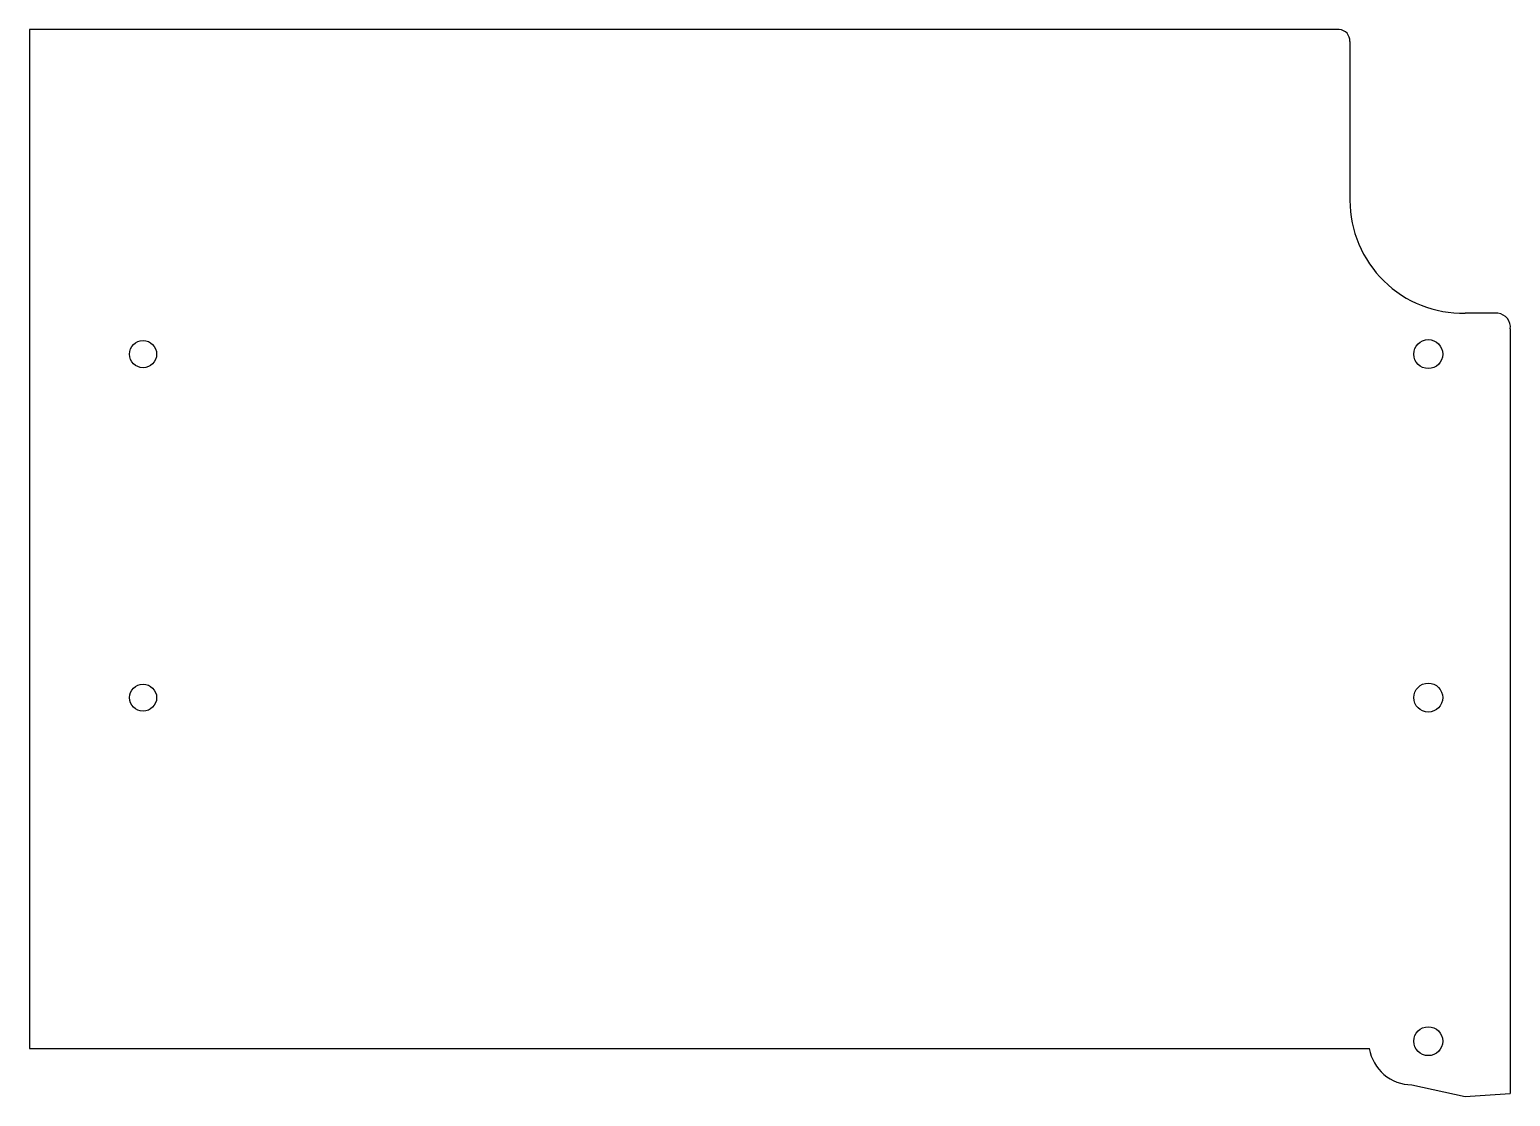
# Model space of a CAD drawing. Extents: x 15 to 179, y 13 to 131.
import ezdxf

# ---------------------------------------------------------------- set-up
doc = ezdxf.new("R2010")
doc.units = 0
doc.layers.get('0').update_dxf_attribs({"linetype": 'CONTINUOUS'})

msp = doc.modelspace()

# ---------------------------------------------------------------- linework, layer by layer
at = {"color": 7, "linetype": 'CONTINUOUS'}
for p, q in [((15.48, 130.64), (15.48, 17.93)), ((160.25, 130.64), (15.48, 130.64)), ((177.8, 99.27), (174.18, 99.27)), ((15.48, 17.93), (163.59, 17.93)), ((174.18, 12.64), (179.17, 12.98))]:
    msp.add_line(p, q, dxfattribs=at)
for p, q in [((161.44, 129.32), (161.44, 111.76)), ((179.17, 97.54), (179.17, 12.98)), ((168.28, 13.93), (174.18, 12.64))]:
    msp.add_line(p, q)
for centre, radius in [((28.02, 94.75), 1.5), ((170.1, 94.75), 1.6), ((28.02, 56.75), 1.5), ((170.1, 56.75), 1.6), ((170.1, 18.75), 1.6)]:
    msp.add_circle(centre, radius, dxfattribs=at)
for centre, radius, start, end in [((160.18, 129.39), 1.26, 357.0322, 87.0322), ((173.93, 111.76), 12.49, 180, 271.1756), ((177.62, 97.72), 1.56, 353.252, 83.252)]:
    msp.add_arc(centre, radius, start, end)
msp.add_arc((168.34, 18.75), 4.83, 189.7691, 269.2775, dxfattribs=at)

doc.saveas('drawing.dxf')
